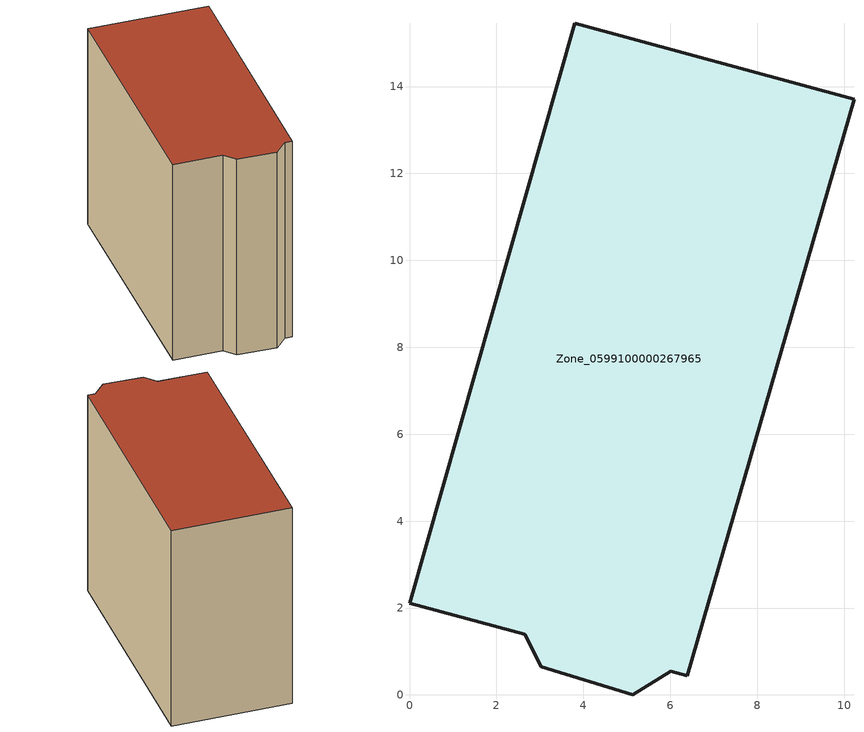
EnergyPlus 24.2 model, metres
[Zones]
Zone_0599100000267965
 floor ground (C_G): 3.8,15.46 10.23,13.71 6.39,0.44 6.01,0.54 5.14,0 3.03,0.65 2.65,1.4 0,2.11 z0
 wall outside (C_F): 10.23,13.71 3.8,15.46 0,2.11 2.65,1.4 3.03,0.65 5.14,0 6.01,0.54 6.39,0.44 10.23,13.71 z0:12.1
 roof outside (C_R): 6.39,0.44 10.23,13.71 3.8,15.46 0,2.11 2.65,1.4 3.03,0.65 5.14,0 6.01,0.54 z12.1
[BUILDING]
Pand.0599100000267965: North Axis=0; Terrain=City; Loads Convergence Tolerance Value=0.04; Temperature Convergence Tolerance Value=0.4; Solar Distribution=FullExterior; Maximum Number of Warmup Days=25; Minimum Number of Warmup Days=1
[Site:Location]
Rotterdam.The.Hague.AP_ZH_NLD Design_Conditions: Latitude=51.96; Longitude=4.45; Time Zone=1; Elevation=-4.5
[SITE:GROUNDTEMPERATURE:BUILDINGSURFACE]
18, 18, 18, 18, 18, 18, 18, 18, 18, 18, 18, 18
[MATERIAL] Thermal Absorptance=0.9; Solar Absorptance=0.7; Visible Absorptance=0.7
Name | Roughness | Thickness | Conductivity | Density | Specific Heat
G.TI.1946 | MediumSmooth | 0.15 | 1 | 540 | 1210
F.TI.1946 | Rough | 0.3 | 0.857143 | 1920 | 840
R.TI.1946 | MediumRough | 0.2 | 0.1 | 1500 | 1000
[CONSTRUCTION]
C_G: G.TI.1946
C_F: F.TI.1946
C_R: R.TI.1946
[ZONE]
Zone_0599100000267965: Type=1; Multiplier=1; Ceiling Height=Autocalculate; Volume=Autocalculate; Floor Area=autocalculate; Part of Total Floor Area=Yes
[ZONEINFILTRATION:DESIGNFLOWRATE]
Infil_Zone_0599100000267965: Zone or ZoneList or Space or SpaceList=Zone_0599100000267965; Schedule=AlwaysOn; Design Flow Rate Calculation Method=Flow/Area; Flow Rate per Floor Area=0.003; Constant Term Coefficient=1; Temperature Term Coefficient=0; Velocity Term Coefficient=0; Velocity Squared Term Coefficient=0
[HVACTEMPLATE:ZONE:IDEALLOADSAIRSYSTEM]
Zone_0599100000267965: Maximum Heating Supply Air Temperature=50; Minimum Cooling Supply Air Temperature=13; Maximum Heating Supply Air Humidity Ratio=0.0156; Minimum Cooling Supply Air Humidity Ratio=0.0077; Heating Limit=NoLimit; Cooling Limit=NoLimit; Dehumidification Control Type=ConstantSensibleHeatRatio; Cooling Sensible Heat Ratio=0.7; Dehumidification Setpoint=60; Humidification Control Type=None; Humidification Setpoint=30; Outdoor Air Method=None; Outdoor Air Flow Rate per Person=0.00944; Outdoor Air Flow Rate per Zone Floor Area=0; Outdoor Air Flow Rate per Zone=0; Demand Controlled Ventilation Type=None; Outdoor Air Economizer Type=NoEconomizer; Heat Recovery Type=None; Sensible Heat Recovery Effectiveness=0.7; Latent Heat Recovery Effectiveness=0.65
[ZONECONTROL:THERMOSTAT]
ThermostatControl_Zone_0599100000267965: Zone or ZoneList=Zone_0599100000267965; Control Type Schedule=DualSetpointControlType; Control 1=Thermostat_Zone_0599100000267965; Temperature Difference Between Cutout And Setpoint=0
[THERMOSTATSETPOINT:DUALSETPOINT]
Thermostat_Zone_0599100000267965: Heating Setpoint Temperature Schedule=HeatingSetpoint_Zone_0599100000267965; Cooling Setpoint Temperature Schedule=CoolingSetpoint_Zone_0599100000267965
[SCHEDULE:COMPACT]
HeatingSetpoint_Zone_0599100000267965: Through: 12/31, For: AllDays, Until: 24:00, 21
CoolingSetpoint_Zone_0599100000267965: Through: 12/31, For: AllDays, Until: 24:00, 24
DualSetpointControlType: Through: 12/31, For: AllDays, Until: 24:00, 4
AlwaysOn: Through: 12/31, For: AllDays, Until: 24:00, 1
